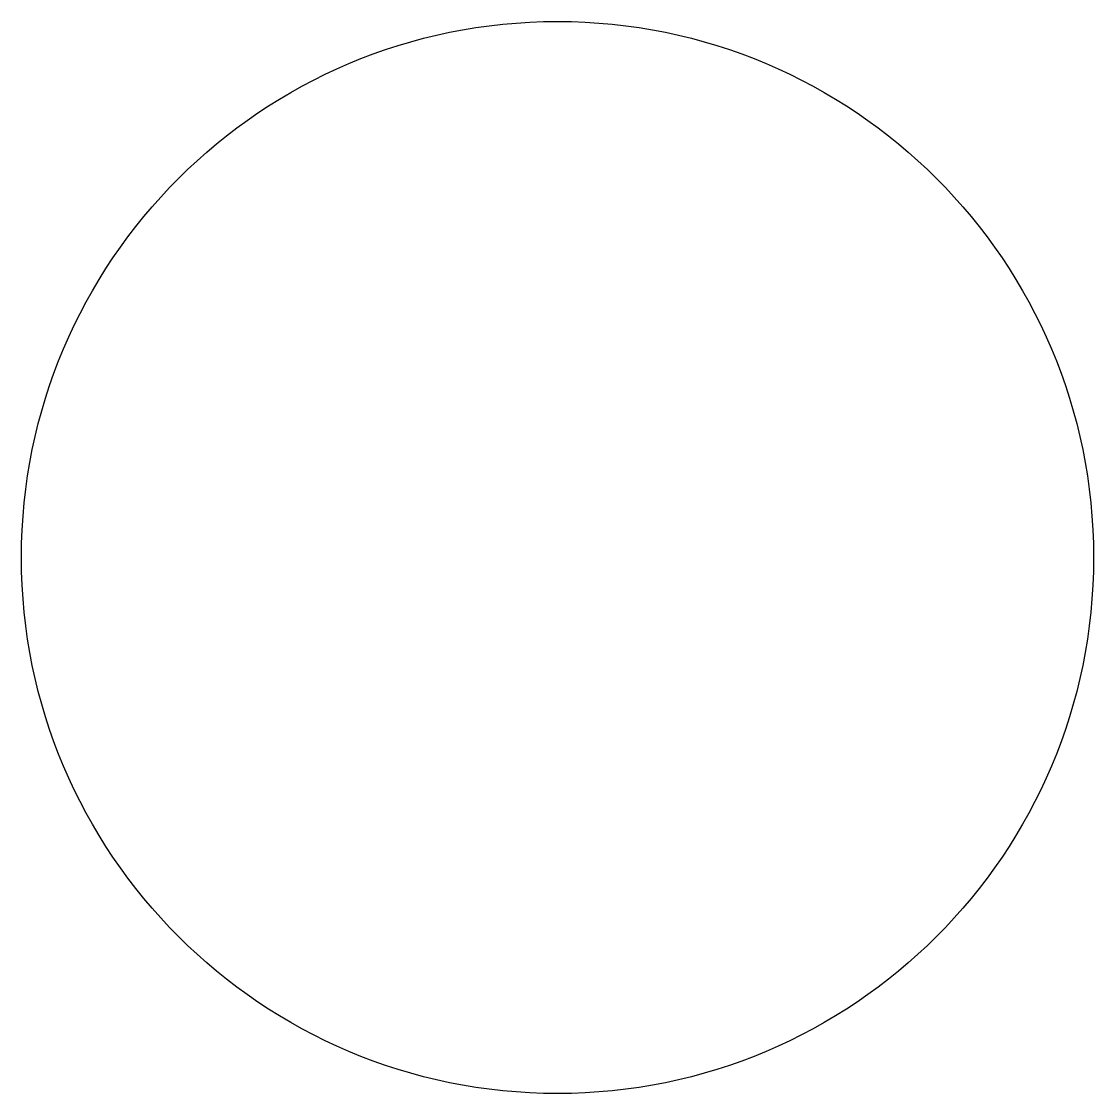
# Model space of a CAD drawing. Header units: metres. Extents: x -0.0025 to 0.0025, y -0.0025 to 0.0025.
import ezdxf

# ---------------------------------------------------------------- set-up
doc = ezdxf.new("R2010")
doc.units = ezdxf.units.M
doc.layers.add('3D_CopperWire_XS_Metal03S', color=42, linetype='Continuous')

msp = doc.modelspace()

# ---------------------------------------------------------------- linework, layer by layer
at = {"layer": '3D_CopperWire_XS_Metal03S'}
msp.add_circle((0, 0), 0.0025, dxfattribs=at)

doc.saveas('drawing.dxf')
